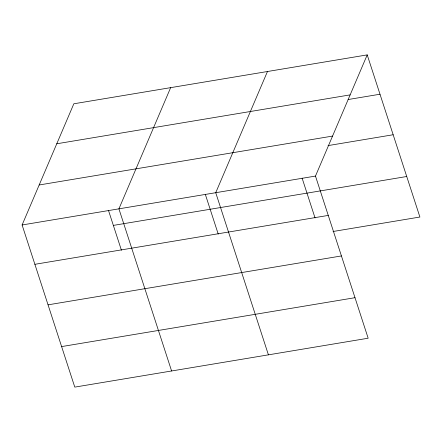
<?xml version="1.0" encoding="UTF-8"?>
<svg xmlns="http://www.w3.org/2000/svg" width="442" height="442" viewBox="0 0 442 442"><rect width="100%" height="100%" fill="white"/><g stroke="black" fill="none" stroke-linecap="round" stroke-linejoin="round"><path stroke-width="0.66" d="M367.219 54.885L315.478 176.076L368.164 338.218L74.781 387.115L22.1 224.972L73.836 103.782L367.219 54.885L419.9 217.028L333.041 231.503M170.651 87.649L118.915 208.834L171.601 370.976M267.465 71.51L215.729 192.701L268.416 354.843M56.764 143.777L350.141 94.875M348.108 99.538L379.998 94.223M39.172 184.977L332.55 136.081M328.025 145.606L393.165 134.749M22.1 224.972L315.478 176.076M113.351 225.403L406.734 176.502M34.885 264.31L328.262 215.414M48.051 304.836L341.428 255.94M61.615 346.589L354.998 297.693M302.107 178.126L315.052 217.967M205.292 194.259L218.237 234.105M108.478 210.398L121.423 250.238"/></g></svg>
